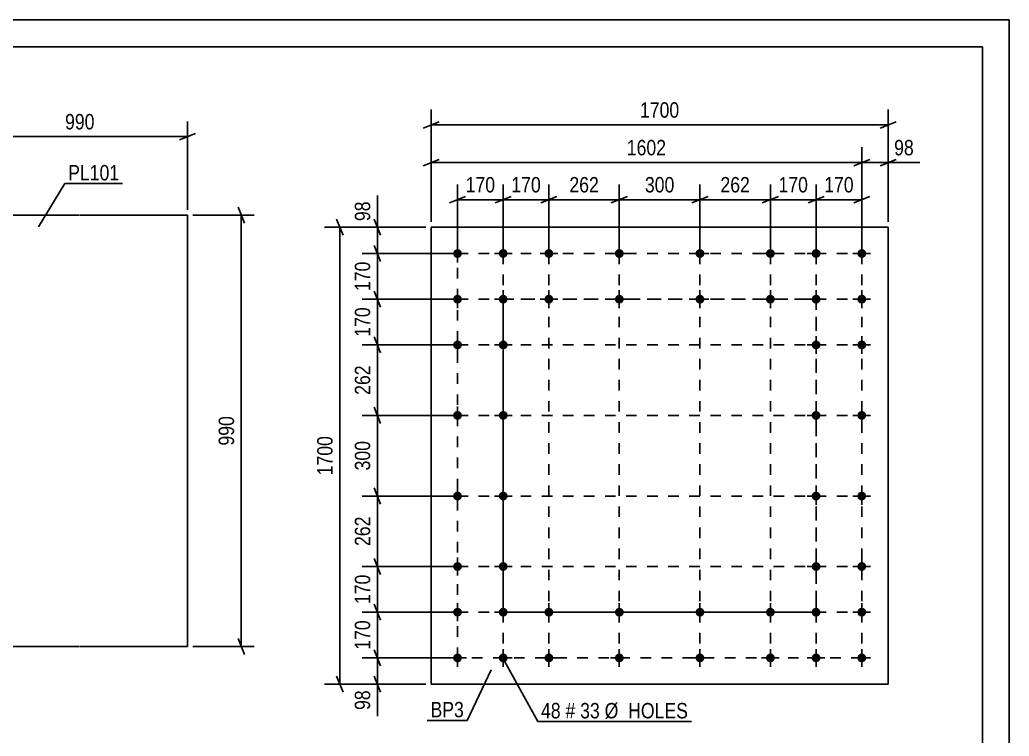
# Model space of a CAD drawing. Header units: millimetres. Extents: x 0 to 841, y 0 to 1249.
# Drawn here: x 656.9 to 841, y 460.8 to 594 of the extents above; entities that cross this region are included whole.
import ezdxf

# ---------------------------------------------------------------- set-up
doc = ezdxf.new("R2010")
doc.units = ezdxf.units.MM
doc.linetypes.add('DXK_LINE_DOT2', pattern=[3.9198, 1.9599, -1.9599])
doc.styles.add('Arial Narrow', font='ARIALN.TTF', dxfattribs={"height": 0.2})

# ---------------------------------------------------------------- blocks, each defined once
blk = doc.blocks.new('Unknown-284856767-1127')
at = {"color": 5, "linetype": 'Continuous'}
for p, q in [((841, 594), (0, 594)), ((841, 0), (841, 594)), ((836, 589), (5, 589)), ((836, 5), (836, 589))]:
    blk.add_line(p, q, dxfattribs=at)
blk = doc.blocks.new('Part-284856767-5428 - 5422')
at = {"color": 2, "linetype": 'Continuous'}
for p, q in [((733.47, 470.45), (733.47, 555.45)), ((733.47, 555.45), (818.47, 555.45)), ((818.47, 555.45), (818.47, 470.45)), ((818.47, 470.45), (733.47, 470.45))]:
    blk.add_line(p, q, dxfattribs=at)
blk = doc.blocks.new('Bolt-284856767-5461 - 5422')
at = {"linetype": 'Continuous'}
for points in [[(738.37, 551.37, -1), (738.37, 549.72, -1)], [(746.87, 551.37, -1), (746.87, 549.72, -1)], [(755.37, 551.37, -1), (755.37, 549.72, -1)], [(768.47, 551.37, -1), (768.47, 549.72, -1)], [(783.47, 551.37, -1), (783.47, 549.72, -1)], [(796.57, 551.37, -1), (796.57, 549.72, -1)], [(805.07, 551.37, -1), (805.07, 549.72, -1)], [(813.57, 551.37, -1), (813.57, 549.72, -1)], [(738.37, 542.87, -1), (738.37, 541.22, -1)], [(746.87, 542.87, -1), (746.87, 541.22, -1)], [(755.37, 542.87, -1), (755.37, 541.22, -1)], [(768.47, 542.87, -1), (768.47, 541.22, -1)], [(783.47, 542.87, -1), (783.47, 541.22, -1)], [(796.57, 542.87, -1), (796.57, 541.22, -1)], [(805.07, 542.87, -1), (805.07, 541.22, -1)], [(813.57, 542.87, -1), (813.57, 541.22, -1)], [(738.37, 534.37, -1), (738.37, 532.72, -1)], [(746.87, 534.37, -1), (746.87, 532.72, -1)], [(805.07, 534.37, -1), (805.07, 532.72, -1)], [(813.57, 534.37, -1), (813.57, 532.72, -1)], [(738.37, 521.27, -1), (738.37, 519.62, -1)], [(746.87, 521.27, -1), (746.87, 519.62, -1)], [(805.07, 521.27, -1), (805.07, 519.62, -1)], [(813.57, 521.27, -1), (813.57, 519.62, -1)], [(738.37, 506.27, -1), (738.37, 504.62, -1)], [(746.87, 506.27, -1), (746.87, 504.62, -1)], [(805.07, 506.27, -1), (805.07, 504.62, -1)], [(813.57, 506.27, -1), (813.57, 504.62, -1)], [(738.37, 493.17, -1), (738.37, 491.52, -1)], [(746.87, 493.17, -1), (746.87, 491.52, -1)], [(805.07, 493.17, -1), (805.07, 491.52, -1)], [(813.57, 493.17, -1), (813.57, 491.52, -1)], [(738.37, 484.67, -1), (738.37, 483.02, -1)], [(746.87, 484.67, -1), (746.87, 483.02, -1)], [(755.37, 484.67, -1), (755.37, 483.02, -1)], [(768.47, 484.67, -1), (768.47, 483.02, -1)], [(783.47, 484.67, -1), (783.47, 483.02, -1)], [(796.57, 484.67, -1), (796.57, 483.02, -1)], [(805.07, 484.67, -1), (805.07, 483.02, -1)], [(813.57, 484.67, -1), (813.57, 483.02, -1)], [(738.37, 476.17, -1), (738.37, 474.52, -1)], [(746.87, 476.17, -1), (746.87, 474.52, -1)], [(755.37, 476.17, -1), (755.37, 474.52, -1)], [(768.47, 476.17, -1), (768.47, 474.52, -1)], [(783.47, 476.17, -1), (783.47, 474.52, -1)], [(796.57, 476.17, -1), (796.57, 474.52, -1)], [(805.07, 476.17, -1), (805.07, 474.52, -1)], [(813.57, 476.17, -1), (813.57, 474.52, -1)]]:
    blk.add_hatch(color=1, dxfattribs=at).paths.add_polyline_path(points)
at = {"color": 1, "linetype": 'Continuous'}
for p, q in [((738.37, 552.2), (738.37, 548.9)), ((746.87, 552.2), (746.87, 548.9)), ((755.37, 552.2), (755.37, 548.9)), ((768.47, 552.2), (768.47, 548.9)), ((783.47, 552.2), (783.47, 548.9)), ((796.57, 552.2), (796.57, 548.9)), ((805.07, 552.2), (805.07, 548.9)), ((813.57, 552.2), (813.57, 548.9)), ((736.72, 550.55), (740.02, 550.55)), ((745.22, 550.55), (748.52, 550.55)), ((753.72, 550.55), (757.02, 550.55)), ((766.82, 550.55), (770.12, 550.55)), ((781.82, 550.55), (785.12, 550.55)), ((794.92, 550.55), (798.22, 550.55)), ((803.42, 550.55), (806.72, 550.55)), ((811.92, 550.55), (815.22, 550.55)), ((738.37, 543.7), (738.37, 540.4)), ((746.87, 543.7), (746.87, 540.4)), ((755.37, 543.7), (755.37, 540.4)), ((768.47, 543.7), (768.47, 540.4)), ((783.47, 543.7), (783.47, 540.4)), ((796.57, 543.7), (796.57, 540.4)), ((805.07, 543.7), (805.07, 540.4)), ((813.57, 543.7), (813.57, 540.4)), ((736.72, 542.05), (740.02, 542.05)), ((745.22, 542.05), (748.52, 542.05)), ((753.72, 542.05), (757.02, 542.05)), ((766.82, 542.05), (770.12, 542.05)), ((781.82, 542.05), (785.12, 542.05)), ((794.92, 542.05), (798.22, 542.05)), ((803.42, 542.05), (806.72, 542.05)), ((811.92, 542.05), (815.22, 542.05)), ((738.37, 535.2), (738.37, 531.9)), ((746.87, 535.2), (746.87, 531.9)), ((805.07, 535.2), (805.07, 531.9)), ((813.57, 535.2), (813.57, 531.9)), ((736.72, 533.55), (740.02, 533.55)), ((745.22, 533.55), (748.52, 533.55)), ((803.42, 533.55), (806.72, 533.55)), ((811.92, 533.55), (815.22, 533.55)), ((738.37, 522.1), (738.37, 518.8)), ((746.87, 522.1), (746.87, 518.8)), ((805.07, 522.1), (805.07, 518.8)), ((813.57, 522.1), (813.57, 518.8)), ((736.72, 520.45), (740.02, 520.45)), ((745.22, 520.45), (748.52, 520.45)), ((803.42, 520.45), (806.72, 520.45)), ((811.92, 520.45), (815.22, 520.45)), ((738.37, 507.1), (738.37, 503.8)), ((746.87, 507.1), (746.87, 503.8)), ((805.07, 507.1), (805.07, 503.8)), ((813.57, 507.1), (813.57, 503.8)), ((736.72, 505.45), (740.02, 505.45)), ((745.22, 505.45), (748.52, 505.45)), ((803.42, 505.45), (806.72, 505.45)), ((811.92, 505.45), (815.22, 505.45)), ((738.37, 494), (738.37, 490.7)), ((746.87, 494), (746.87, 490.7)), ((805.07, 494), (805.07, 490.7)), ((813.57, 494), (813.57, 490.7)), ((736.72, 492.35), (740.02, 492.35)), ((745.22, 492.35), (748.52, 492.35)), ((803.42, 492.35), (806.72, 492.35)), ((811.92, 492.35), (815.22, 492.35)), ((738.37, 485.5), (738.37, 482.2)), ((746.87, 485.5), (746.87, 482.2)), ((755.37, 485.5), (755.37, 482.2)), ((768.47, 485.5), (768.47, 482.2)), ((783.47, 485.5), (783.47, 482.2)), ((796.57, 485.5), (796.57, 482.2)), ((805.07, 485.5), (805.07, 482.2)), ((813.57, 485.5), (813.57, 482.2)), ((736.72, 483.85), (740.02, 483.85)), ((745.22, 483.85), (748.52, 483.85)), ((753.72, 483.85), (757.02, 483.85)), ((766.82, 483.85), (770.12, 483.85)), ((781.82, 483.85), (785.12, 483.85)), ((794.92, 483.85), (798.22, 483.85)), ((803.42, 483.85), (806.72, 483.85)), ((811.92, 483.85), (815.22, 483.85)), ((738.37, 477), (738.37, 473.7)), ((746.87, 477), (746.87, 473.7)), ((755.37, 477), (755.37, 473.7)), ((768.47, 477), (768.47, 473.7)), ((783.47, 477), (783.47, 473.7)), ((796.57, 477), (796.57, 473.7)), ((805.07, 477), (805.07, 473.7)), ((813.57, 477), (813.57, 473.7)), ((736.72, 475.35), (740.02, 475.35)), ((745.22, 475.35), (748.52, 475.35)), ((753.72, 475.35), (757.02, 475.35)), ((766.82, 475.35), (770.12, 475.35)), ((781.82, 475.35), (785.12, 475.35)), ((794.92, 475.35), (798.22, 475.35)), ((803.42, 475.35), (806.72, 475.35)), ((811.92, 475.35), (815.22, 475.35))]:
    blk.add_line(p, q, dxfattribs=at)
blk = doc.blocks.new('Part-284856767-6801 - 6795')
at = {"color": 2, "linetype": 'Continuous'}
for p, q in [((648.05, 537.67), (648.05, 557.67)), ((648.05, 557.67), (668.05, 557.67)), ((668.15, 557.67), (688.15, 557.67)), ((688.15, 557.67), (688.15, 537.67)), ((648.05, 497.57), (648.05, 537.57)), ((688.15, 537.57), (688.15, 497.57)), ((648.05, 477.47), (648.05, 497.47)), ((688.15, 497.47), (688.15, 477.47)), ((668.05, 477.47), (648.05, 477.47)), ((688.15, 477.47), (668.15, 477.47))]:
    blk.add_line(p, q, dxfattribs=at)
blk = doc.blocks.new('Rectangle-284856767-5568 - 5422')
at = {"color": 1, "linetype": 'DXK_LINE_DOT2'}
blk.add_lwpolyline([(738.37, 550.55), (813.57, 550.55), (813.57, 475.35), (738.37, 475.35), (738.37, 550.55)], close=True, dxfattribs=at)
blk = doc.blocks.new('Rectangle-284856767-5578 - 5422')
at = {"color": 1, "linetype": 'DXK_LINE_DOT2'}
blk.add_lwpolyline([(746.87, 542.05), (805.07, 542.05), (805.07, 483.85), (746.87, 483.85), (746.87, 542.05)], close=True, dxfattribs=at)
blk = doc.blocks.new('Line-284856767-5555 - 5422')
at = {"color": 1, "linetype": 'DXK_LINE_DOT2'}
blk.add_line((746.87, 550.55), (746.87, 475.35), dxfattribs=at)
blk = doc.blocks.new('Line-284856767-5557 - 5422')
at = {"color": 1, "linetype": 'DXK_LINE_DOT2'}
blk.add_line((805.07, 550.55), (805.07, 475.35), dxfattribs=at)
blk = doc.blocks.new('Line-284856767-5558 - 5422')
at = {"color": 1, "linetype": 'DXK_LINE_DOT2'}
blk.add_line((738.37, 542.05), (813.57, 542.05), dxfattribs=at)
blk = doc.blocks.new('Line-284856767-5559 - 5422')
at = {"color": 1, "linetype": 'DXK_LINE_DOT2'}
blk.add_line((738.37, 533.55), (813.57, 533.55), dxfattribs=at)
blk = doc.blocks.new('Line-284856767-5560 - 5422')
at = {"color": 1, "linetype": 'DXK_LINE_DOT2'}
blk.add_line((738.37, 520.45), (813.57, 520.45), dxfattribs=at)
blk = doc.blocks.new('Line-284856767-5561 - 5422')
at = {"color": 1, "linetype": 'DXK_LINE_DOT2'}
blk.add_line((738.37, 505.45), (813.57, 505.45), dxfattribs=at)
blk = doc.blocks.new('Line-284856767-5562 - 5422')
at = {"color": 1, "linetype": 'DXK_LINE_DOT2'}
blk.add_line((738.37, 492.35), (813.57, 492.35), dxfattribs=at)
blk = doc.blocks.new('Line-284856767-5563 - 5422')
at = {"color": 1, "linetype": 'DXK_LINE_DOT2'}
blk.add_line((738.37, 483.85), (813.57, 483.85), dxfattribs=at)
blk = doc.blocks.new('Line-284856767-5564 - 5422')
at = {"color": 1, "linetype": 'DXK_LINE_DOT2'}
blk.add_line((755.37, 550.55), (755.37, 475.35), dxfattribs=at)
blk = doc.blocks.new('Line-284856767-5565 - 5422')
at = {"color": 1, "linetype": 'DXK_LINE_DOT2'}
blk.add_line((768.47, 550.55), (768.47, 475.35), dxfattribs=at)
blk = doc.blocks.new('Line-284856767-5566 - 5422')
at = {"color": 1, "linetype": 'DXK_LINE_DOT2'}
blk.add_line((783.47, 550.55), (783.47, 475.35), dxfattribs=at)
blk = doc.blocks.new('Line-284856767-5567 - 5422')
at = {"color": 1, "linetype": 'DXK_LINE_DOT2'}
blk.add_line((796.57, 550.55), (796.57, 475.35), dxfattribs=at)
blk = doc.blocks.new('StraightDimension-284856767-14349 - 5422')
at = {"color": 7, "linetype": 'Continuous'}
for p, q in [((724.07, 532.05), (722.87, 535.05)), ((737.37, 533.55), (720.62, 533.55)), ((723.47, 520.45), (723.47, 533.55)), ((722.87, 521.95), (724.07, 518.95)), ((737.37, 520.45), (720.62, 520.45))]:
    blk.add_line(p, q, dxfattribs=at)
at = {"color": 0}
blk.add_wipeout([(722.72, 530.34), (718.52, 530.34), (718.52, 523.66), (722.72, 523.66)], dxfattribs=at)
at = {"color": 3, "style": 'Arial Narrow'}
blk.add_text('262', height=2.863, rotation=90.0002, dxfattribs=at).set_placement((722.12, 524.26))
blk = doc.blocks.new('StraightDimension-284856767-14347 - 5422')
at = {"color": 7, "linetype": 'Continuous'}
for p, q in [((724.07, 518.95), (722.87, 521.95)), ((737.37, 520.45), (720.62, 520.45)), ((723.47, 505.45), (723.47, 520.45)), ((722.87, 506.95), (724.07, 503.95)), ((737.37, 505.45), (720.62, 505.45))]:
    blk.add_line(p, q, dxfattribs=at)
at = {"color": 0}
blk.add_wipeout([(722.72, 516.29), (718.52, 516.29), (718.52, 509.61), (722.72, 509.61)], dxfattribs=at)
at = {"color": 3, "style": 'Arial Narrow'}
blk.add_text('300', height=2.863, rotation=90.0002, dxfattribs=at).set_placement((722.12, 510.21))
blk = doc.blocks.new('StraightDimension-284856767-14329 - 5422')
at = {"color": 7, "linetype": 'Continuous'}
for p, q in [((746.87, 551.55), (746.87, 563.4)), ((755.37, 551.55), (755.37, 563.4)), ((745.37, 559.95), (748.37, 561.15)), ((746.87, 560.55), (755.37, 560.55)), ((756.87, 561.15), (753.87, 559.95))]:
    blk.add_line(p, q, dxfattribs=at)
at = {"color": 0}
blk.add_wipeout([(754.46, 561.3), (754.46, 565.5), (747.78, 565.5), (747.78, 561.3)], dxfattribs=at)
at = {"color": 3, "style": 'Arial Narrow'}
blk.add_text('170', height=2.863, dxfattribs=at).set_placement((748.38, 561.9))
blk = doc.blocks.new('StraightDimension-284856767-5463 - 5422')
at = {"color": 7, "linetype": 'Continuous'}
for p, q in [((733.47, 556.45), (733.47, 577.3)), ((818.47, 556.45), (818.47, 577.3)), ((734.97, 575.05), (731.97, 573.85)), ((733.47, 574.45), (818.47, 574.45)), ((816.97, 573.85), (819.97, 575.05))]:
    blk.add_line(p, q, dxfattribs=at)
at = {"color": 0}
blk.add_wipeout([(780.23, 575.2), (780.23, 579.4), (771.71, 579.4), (771.71, 575.2)], dxfattribs=at)
at = {"color": 3, "style": 'Arial Narrow'}
blk.add_text('1700', height=2.863, dxfattribs=at).set_placement((772.31, 575.8))
blk = doc.blocks.new('StraightDimension-284856767-5474 - 5422')
at = {"color": 7, "linetype": 'Continuous'}
for p, q in [((813.57, 551.55), (813.57, 570.3)), ((818.47, 556.45), (818.47, 570.3)), ((812.07, 566.85), (815.07, 568.05)), ((813.57, 567.45), (818.47, 567.45)), ((819.97, 568.05), (816.97, 566.85))]:
    blk.add_line(p, q, dxfattribs=at)
at = {"color": 0}
blk.add_wipeout([(823.85, 568.2), (823.85, 572.4), (818.99, 572.4), (818.99, 568.2)], dxfattribs=at)
at = {"color": 7, "linetype": 'Continuous'}
blk.add_line((818.47, 567.45), (824.38, 567.45), dxfattribs=at)
blk.add_line((818.47, 567.45), (824.38, 567.45), dxfattribs=at)
at = {"color": 3, "style": 'Arial Narrow'}
blk.add_text('98', height=2.863, dxfattribs=at).set_placement((819.59, 568.8))
blk = doc.blocks.new('StraightDimension-284856767-5484 - 5422')
at = {"color": 7, "linetype": 'Continuous'}
for p, q in [((733.47, 556.45), (733.47, 570.3)), ((813.57, 551.55), (813.57, 570.3)), ((734.97, 568.05), (731.97, 566.85)), ((733.47, 567.45), (813.57, 567.45)), ((812.07, 566.85), (815.07, 568.05))]:
    blk.add_line(p, q, dxfattribs=at)
at = {"color": 0}
blk.add_wipeout([(777.78, 568.2), (777.78, 572.4), (769.26, 572.4), (769.26, 568.2)], dxfattribs=at)
at = {"color": 3, "style": 'Arial Narrow'}
blk.add_text('1602', height=2.863, dxfattribs=at).set_placement((769.86, 568.8))
blk = doc.blocks.new('StraightDimension-284856767-5510 - 5422')
at = {"color": 7, "linetype": 'Continuous'}
for p, q in [((717.07, 553.95), (715.87, 556.95)), ((732.47, 555.45), (713.62, 555.45)), ((716.47, 470.45), (716.47, 555.45)), ((715.87, 471.95), (717.07, 468.95)), ((732.47, 470.45), (713.62, 470.45))]:
    blk.add_line(p, q, dxfattribs=at)
at = {"color": 0}
blk.add_wipeout([(715.72, 517.21), (711.52, 517.21), (711.52, 508.69), (715.72, 508.69)], dxfattribs=at)
at = {"color": 3, "style": 'Arial Narrow'}
blk.add_text('1700', height=2.863, rotation=90.0002, dxfattribs=at).set_placement((715.12, 509.29))
blk = doc.blocks.new('StraightDimension-284856767-5535 - 5422')
at = {"color": 7, "linetype": 'Continuous'}
for p, q in [((722.87, 476.85), (724.07, 473.85)), ((737.37, 475.35), (720.62, 475.35)), ((723.47, 470.45), (723.47, 475.35)), ((724.07, 468.95), (722.87, 471.95)), ((732.47, 470.45), (720.62, 470.45))]:
    blk.add_line(p, q, dxfattribs=at)
at = {"color": 0}
blk.add_wipeout([(722.72, 469.92), (718.52, 469.92), (718.52, 465.07), (722.72, 465.07)], dxfattribs=at)
at = {"color": 7, "linetype": 'Continuous'}
blk.add_line((723.47, 470.45), (723.47, 464.54), dxfattribs=at)
blk.add_line((723.47, 470.45), (723.47, 464.54), dxfattribs=at)
at = {"color": 3, "style": 'Arial Narrow'}
blk.add_text('98', height=2.863, rotation=90.0002, dxfattribs=at).set_placement((722.12, 465.67))
blk = doc.blocks.new('StraightDimension-284856767-5545 - 5422')
at = {"color": 7, "linetype": 'Continuous'}
for p, q in [((722.87, 556.95), (724.07, 553.95)), ((732.47, 555.45), (720.62, 555.45)), ((723.47, 550.55), (723.47, 555.45)), ((737.37, 550.55), (720.62, 550.55)), ((724.07, 549.05), (722.87, 552.05))]:
    blk.add_line(p, q, dxfattribs=at)
at = {"color": 0}
blk.add_wipeout([(722.72, 560.83), (718.52, 560.83), (718.52, 555.97), (722.72, 555.97)], dxfattribs=at)
at = {"color": 7, "linetype": 'Continuous'}
blk.add_line((723.47, 555.45), (723.47, 561.36), dxfattribs=at)
blk.add_line((723.47, 555.45), (723.47, 561.36), dxfattribs=at)
at = {"color": 3, "style": 'Arial Narrow'}
blk.add_text('98', height=2.863, rotation=90.0002, dxfattribs=at).set_placement((722.12, 556.57))
blk = doc.blocks.new('StraightDimension-284856767-14327 - 5422')
at = {"color": 7, "linetype": 'Continuous'}
for p, q in [((738.37, 551.55), (738.37, 563.4)), ((746.87, 551.55), (746.87, 563.4)), ((736.87, 559.95), (739.87, 561.15)), ((738.37, 560.55), (746.87, 560.55)), ((748.37, 561.15), (745.37, 559.95))]:
    blk.add_line(p, q, dxfattribs=at)
at = {"color": 0}
blk.add_wipeout([(745.96, 561.3), (745.96, 565.5), (739.28, 565.5), (739.28, 561.3)], dxfattribs=at)
at = {"color": 3, "style": 'Arial Narrow'}
blk.add_text('170', height=2.863, dxfattribs=at).set_placement((739.88, 561.9))
blk = doc.blocks.new('StraightDimension-284856767-14331 - 5422')
at = {"color": 7, "linetype": 'Continuous'}
for p, q in [((755.37, 551.55), (755.37, 563.4)), ((768.47, 551.55), (768.47, 563.4)), ((756.87, 561.15), (753.87, 559.95)), ((755.37, 560.55), (768.47, 560.55)), ((766.97, 559.95), (769.97, 561.15))]:
    blk.add_line(p, q, dxfattribs=at)
at = {"color": 0}
blk.add_wipeout([(765.26, 561.3), (765.26, 565.5), (758.58, 565.5), (758.58, 561.3)], dxfattribs=at)
at = {"color": 3, "style": 'Arial Narrow'}
blk.add_text('262', height=2.863, dxfattribs=at).set_placement((759.18, 561.9))
blk = doc.blocks.new('StraightDimension-284856767-14333 - 5422')
at = {"color": 7, "linetype": 'Continuous'}
for p, q in [((768.47, 551.55), (768.47, 563.4)), ((783.47, 551.55), (783.47, 563.4)), ((769.97, 561.15), (766.97, 559.95)), ((768.47, 560.55), (783.47, 560.55)), ((781.97, 559.95), (784.97, 561.15))]:
    blk.add_line(p, q, dxfattribs=at)
at = {"color": 0}
blk.add_wipeout([(779.31, 561.3), (779.31, 565.5), (772.63, 565.5), (772.63, 561.3)], dxfattribs=at)
at = {"color": 3, "style": 'Arial Narrow'}
blk.add_text('300', height=2.863, dxfattribs=at).set_placement((773.23, 561.9))
blk = doc.blocks.new('StraightDimension-284856767-14335 - 5422')
at = {"color": 7, "linetype": 'Continuous'}
for p, q in [((783.47, 551.55), (783.47, 563.4)), ((796.57, 551.55), (796.57, 563.4)), ((784.97, 561.15), (781.97, 559.95)), ((783.47, 560.55), (796.57, 560.55)), ((795.07, 559.95), (798.07, 561.15))]:
    blk.add_line(p, q, dxfattribs=at)
at = {"color": 0}
blk.add_wipeout([(793.36, 561.3), (793.36, 565.5), (786.68, 565.5), (786.68, 561.3)], dxfattribs=at)
at = {"color": 3, "style": 'Arial Narrow'}
blk.add_text('262', height=2.863, dxfattribs=at).set_placement((787.28, 561.9))
blk = doc.blocks.new('StraightDimension-284856767-14337 - 5422')
at = {"color": 7, "linetype": 'Continuous'}
for p, q in [((796.57, 551.55), (796.57, 563.4)), ((805.07, 551.55), (805.07, 563.4)), ((795.07, 559.95), (798.07, 561.15)), ((796.57, 560.55), (805.07, 560.55)), ((806.57, 561.15), (803.57, 559.95))]:
    blk.add_line(p, q, dxfattribs=at)
at = {"color": 0}
blk.add_wipeout([(804.16, 561.3), (804.16, 565.5), (797.48, 565.5), (797.48, 561.3)], dxfattribs=at)
at = {"color": 3, "style": 'Arial Narrow'}
blk.add_text('170', height=2.863, dxfattribs=at).set_placement((798.08, 561.9))
blk = doc.blocks.new('StraightDimension-284856767-14339 - 5422')
at = {"color": 7, "linetype": 'Continuous'}
for p, q in [((805.07, 551.55), (805.07, 563.4)), ((813.57, 551.55), (813.57, 563.4)), ((803.57, 559.95), (806.57, 561.15)), ((805.07, 560.55), (813.57, 560.55)), ((815.07, 561.15), (812.07, 559.95))]:
    blk.add_line(p, q, dxfattribs=at)
at = {"color": 0}
blk.add_wipeout([(812.66, 561.3), (812.66, 565.5), (805.98, 565.5), (805.98, 561.3)], dxfattribs=at)
at = {"color": 3, "style": 'Arial Narrow'}
blk.add_text('170', height=2.863, dxfattribs=at).set_placement((806.58, 561.9))
blk = doc.blocks.new('StraightDimension-284856767-14341 - 5422')
at = {"color": 7, "linetype": 'Continuous'}
for p, q in [((722.87, 485.35), (724.07, 482.35)), ((737.37, 483.85), (720.62, 483.85)), ((723.47, 475.35), (723.47, 483.85)), ((724.07, 473.85), (722.87, 476.85)), ((737.37, 475.35), (720.62, 475.35))]:
    blk.add_line(p, q, dxfattribs=at)
at = {"color": 0}
blk.add_wipeout([(722.72, 482.94), (718.52, 482.94), (718.52, 476.26), (722.72, 476.26)], dxfattribs=at)
at = {"color": 3, "style": 'Arial Narrow'}
blk.add_text('170', height=2.863, rotation=90.0002, dxfattribs=at).set_placement((722.12, 476.86))
blk = doc.blocks.new('StraightDimension-284856767-14343 - 5422')
at = {"color": 7, "linetype": 'Continuous'}
for p, q in [((722.87, 493.85), (724.07, 490.85)), ((737.37, 492.35), (720.62, 492.35)), ((723.47, 483.85), (723.47, 492.35)), ((724.07, 482.35), (722.87, 485.35)), ((737.37, 483.85), (720.62, 483.85))]:
    blk.add_line(p, q, dxfattribs=at)
at = {"color": 0}
blk.add_wipeout([(722.72, 491.44), (718.52, 491.44), (718.52, 484.76), (722.72, 484.76)], dxfattribs=at)
at = {"color": 3, "style": 'Arial Narrow'}
blk.add_text('170', height=2.863, rotation=90.0002, dxfattribs=at).set_placement((722.12, 485.36))
blk = doc.blocks.new('StraightDimension-284856767-14345 - 5422')
at = {"color": 7, "linetype": 'Continuous'}
for p, q in [((724.07, 503.95), (722.87, 506.95)), ((737.37, 505.45), (720.62, 505.45)), ((723.47, 492.35), (723.47, 505.45)), ((722.87, 493.85), (724.07, 490.85)), ((737.37, 492.35), (720.62, 492.35))]:
    blk.add_line(p, q, dxfattribs=at)
at = {"color": 0}
blk.add_wipeout([(722.72, 502.24), (718.52, 502.24), (718.52, 495.56), (722.72, 495.56)], dxfattribs=at)
at = {"color": 3, "style": 'Arial Narrow'}
blk.add_text('262', height=2.863, rotation=90.0002, dxfattribs=at).set_placement((722.12, 496.16))
blk = doc.blocks.new('StraightDimension-284856767-14351 - 5422')
at = {"color": 7, "linetype": 'Continuous'}
for p, q in [((722.87, 543.55), (724.07, 540.55)), ((737.37, 542.05), (720.62, 542.05)), ((723.47, 533.55), (723.47, 542.05)), ((724.07, 532.05), (722.87, 535.05)), ((737.37, 533.55), (720.62, 533.55))]:
    blk.add_line(p, q, dxfattribs=at)
at = {"color": 0}
blk.add_wipeout([(722.72, 541.14), (718.52, 541.14), (718.52, 534.46), (722.72, 534.46)], dxfattribs=at)
at = {"color": 3, "style": 'Arial Narrow'}
blk.add_text('170', height=2.863, rotation=90.0002, dxfattribs=at).set_placement((722.12, 535.06))
blk = doc.blocks.new('StraightDimension-284856767-14353 - 5422')
at = {"color": 7, "linetype": 'Continuous'}
for p, q in [((737.37, 550.55), (720.62, 550.55)), ((722.87, 552.05), (724.07, 549.05)), ((723.47, 542.05), (723.47, 550.55)), ((724.07, 540.55), (722.87, 543.55)), ((737.37, 542.05), (720.62, 542.05))]:
    blk.add_line(p, q, dxfattribs=at)
at = {"color": 0}
blk.add_wipeout([(722.72, 549.64), (718.52, 549.64), (718.52, 542.96), (722.72, 542.96)], dxfattribs=at)
at = {"color": 3, "style": 'Arial Narrow'}
blk.add_text('170', height=2.863, rotation=90.0002, dxfattribs=at).set_placement((722.12, 543.56))
blk = doc.blocks.new('StraightDimension-284856767-6817 - 6795')
at = {"color": 7, "linetype": 'Continuous'}
for p, q in [((698.75, 556.17), (697.55, 559.17)), ((689.15, 557.67), (700.55, 557.67)), ((698.15, 477.47), (698.15, 557.67)), ((697.55, 478.97), (698.75, 475.97)), ((689.15, 477.47), (700.55, 477.47))]:
    blk.add_line(p, q, dxfattribs=at)
at = {"color": 0}
blk.add_wipeout([(697.4, 520.91), (693.2, 520.91), (693.2, 514.23), (697.4, 514.23)], dxfattribs=at)
at = {"color": 3, "style": 'Arial Narrow'}
blk.add_text('990', height=2.863, rotation=90.0002, dxfattribs=at).set_placement((696.8, 514.83))
blk = doc.blocks.new('StraightDimension-284856767-6806 - 6795')
at = {"color": 7, "linetype": 'Continuous'}
for p, q in [((648.05, 558.67), (648.05, 575.12)), ((688.15, 558.67), (688.15, 575.12)), ((649.55, 572.87), (646.55, 571.67)), ((686.65, 571.67), (689.65, 572.87)), ((648.05, 572.27), (688.15, 572.27))]:
    blk.add_line(p, q, dxfattribs=at)
at = {"color": 0}
blk.add_wipeout([(671.44, 573.02), (671.44, 577.22), (664.76, 577.22), (664.76, 573.02)], dxfattribs=at)
at = {"color": 3, "style": 'Arial Narrow'}
blk.add_text('990', height=2.863, dxfattribs=at).set_placement((665.36, 573.62))
blk = doc.blocks.new('Mark-284856767-5424 - 5422')
at = {"color": 0}
blk.add_wipeout([(739.56, 464.31), (739.56, 467.31), (733.34, 467.31), (733.34, 464.31)], dxfattribs=at)
blk.add_wipeout([(739.56, 464.31), (739.56, 467.31), (733.34, 467.31), (733.34, 464.31)], dxfattribs=at)
at = {"color": 30, "linetype": 'Continuous'}
for p in [(744.6, 473.11), (732.74, 463.71)]:
    blk.add_line(p, (740.16, 463.71), dxfattribs=at)
at = {"color": 3, "style": 'Arial Narrow'}
blk.add_text('BP3', height=2.863, dxfattribs=at).set_placement((733.34, 464.31))
blk = doc.blocks.new('Mark-284856767-5457 - 5422')
at = {"color": 0}
blk.add_wipeout([(757.55, 464.11), (757.55, 467.11), (753.9, 467.11), (753.9, 464.11)], dxfattribs=at)
blk.add_wipeout([(757.55, 464.11), (757.55, 467.11), (753.9, 467.11), (753.9, 464.11)], dxfattribs=at)
at = {"color": 7, "linetype": 'Continuous'}
blk.add_line((746.75, 475.42), (753.3, 463.51), dxfattribs=at)
at = {"color": 3, "style": 'Arial Narrow'}
blk.add_text('48', height=2.863, dxfattribs=at).set_placement((753.9, 464.11))
at = {"color": 0}
blk.add_wipeout([(760.28, 464.11), (760.28, 467.11), (758.45, 467.11), (758.45, 464.11)], dxfattribs=at)
blk.add_wipeout([(760.28, 464.11), (760.28, 467.11), (758.45, 467.11), (758.45, 464.11)], dxfattribs=at)
blk.add_wipeout([(764.84, 464.11), (764.84, 467.11), (761.18, 467.11), (761.18, 464.11)], dxfattribs=at)
blk.add_wipeout([(764.84, 464.11), (764.84, 467.11), (761.18, 467.11), (761.18, 464.11)], dxfattribs=at)
at = {"color": 3, "style": 'Arial Narrow'}
for s, height, p in [('#', 2.86, (758.45, 464.11)), ('33', 2.863, (761.18, 464.11))]:
    blk.add_text(s, height=height, dxfattribs=at).set_placement(p)
at = {"color": 0}
blk.add_wipeout([(781.27, 464.11), (781.27, 467.11), (765.74, 467.11), (765.74, 464.11)], dxfattribs=at)
blk.add_wipeout([(781.27, 464.11), (781.27, 467.11), (765.74, 467.11), (765.74, 464.11)], dxfattribs=at)
at = {"color": 7, "linetype": 'Continuous'}
blk.add_line((753.3, 463.51), (781.87, 463.51), dxfattribs=at)
at = {"color": 3, "style": 'Arial Narrow'}
blk.add_text('Ø  HOLES', height=2.863, dxfattribs=at).set_placement((765.74, 464.11))
blk = doc.blocks.new('Mark-284856767-6797 - 6795')
at = {"color": 0}
blk.add_wipeout([(675.44, 564.14), (675.44, 567.14), (665.94, 567.14), (665.94, 564.14)], dxfattribs=at)
blk.add_wipeout([(675.44, 564.14), (675.44, 567.14), (665.94, 567.14), (665.94, 564.14)], dxfattribs=at)
at = {"color": 30, "linetype": 'Continuous'}
for p, q in [((660.42, 555.49), (665.34, 563.54)), ((665.34, 563.54), (676.04, 563.54))]:
    blk.add_line(p, q, dxfattribs=at)
at = {"color": 3, "style": 'Arial Narrow'}
blk.add_text('PL101', height=2.863, dxfattribs=at).set_placement((665.94, 564.14))

msp = doc.modelspace()

# ---------------------------------------------------------------- block references
for name in ['Unknown-284856767-1127', 'Part-284856767-6801 - 6795', 'Part-284856767-5428 - 5422', 'Bolt-284856767-5461 - 5422', 'Rectangle-284856767-5568 - 5422', 'Line-284856767-5555 - 5422', 'Line-284856767-5564 - 5422', 'Line-284856767-5565 - 5422', 'Line-284856767-5566 - 5422', 'Line-284856767-5567 - 5422', 'Line-284856767-5557 - 5422', 'Line-284856767-5558 - 5422', 'Rectangle-284856767-5578 - 5422', 'Line-284856767-5559 - 5422', 'Line-284856767-5560 - 5422', 'Line-284856767-5561 - 5422', 'Line-284856767-5562 - 5422', 'Line-284856767-5563 - 5422']:
    msp.add_blockref(name, (0, 0))

# ---------------------------------------------------------------- next in the draw order: block references
for name in ['StraightDimension-284856767-14329 - 5422', 'StraightDimension-284856767-6817 - 6795', 'StraightDimension-284856767-14349 - 5422', 'Mark-284856767-5457 - 5422']:
    msp.add_blockref(name, (0, 0))

# ---------------------------------------------------------------- next in the draw order: block references
for name in ['StraightDimension-284856767-5463 - 5422', 'StraightDimension-284856767-6806 - 6795', 'StraightDimension-284856767-14347 - 5422']:
    msp.add_blockref(name, (0, 0))

# ---------------------------------------------------------------- next in the draw order: block references
for name in ['StraightDimension-284856767-5474 - 5422', 'Mark-284856767-6797 - 6795']:
    msp.add_blockref(name, (0, 0))

# ---------------------------------------------------------------- next in the draw order: block references
msp.add_blockref('StraightDimension-284856767-5484 - 5422', (0, 0))

# ---------------------------------------------------------------- next in the draw order: block references
for name in ['StraightDimension-284856767-14331 - 5422', 'StraightDimension-284856767-5510 - 5422']:
    msp.add_blockref(name, (0, 0))

# ---------------------------------------------------------------- next in the draw order: block references
for name in ['StraightDimension-284856767-14333 - 5422', 'StraightDimension-284856767-5545 - 5422', 'StraightDimension-284856767-14351 - 5422', 'StraightDimension-284856767-5535 - 5422']:
    msp.add_blockref(name, (0, 0))

# ---------------------------------------------------------------- next in the draw order: block references
for name in ['StraightDimension-284856767-14327 - 5422', 'StraightDimension-284856767-14335 - 5422', 'StraightDimension-284856767-14341 - 5422']:
    msp.add_blockref(name, (0, 0))

# ---------------------------------------------------------------- next in the draw order: block references
for name in ['StraightDimension-284856767-14337 - 5422', 'StraightDimension-284856767-14353 - 5422', 'StraightDimension-284856767-14343 - 5422', 'Mark-284856767-5424 - 5422']:
    msp.add_blockref(name, (0, 0))

# ---------------------------------------------------------------- next in the draw order: block references
for name in ['StraightDimension-284856767-14339 - 5422', 'StraightDimension-284856767-14345 - 5422']:
    msp.add_blockref(name, (0, 0))

doc.saveas('drawing.dxf')
